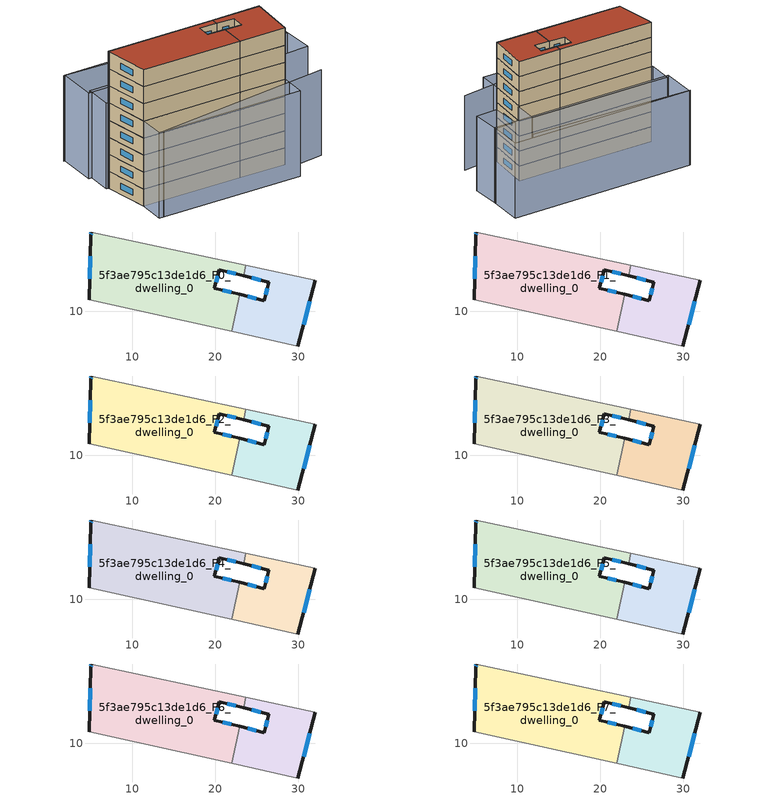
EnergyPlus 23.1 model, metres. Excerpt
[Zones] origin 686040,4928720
5f3ae795c13de1d6_F0_dwelling_0
 floor ground (EU_floor_Construction): 21.99,7.6 22.95,12.06 19.91,12.82 20.49,15.03 23.43,14.28 23.7,15.57 5.07,19.56 5.02,19.18 4.82,11.38 z0
 wall outside (EU_wall_Construction): 23.43,14.28 20.49,15.03 19.91,12.82 22.95,12.06 / 4.82,11.38 5.02,19.18 5.07,19.56 z0:3
 wall adiabatic (EU_wall_Construction): 21.99,7.6 4.82,11.38 / 5.07,19.56 23.7,15.57 z0:3
 wall to 5f3ae795c13de1d6_F0_dwelling_1 (EU_wall_Construction): 22.95,12.06 21.99,7.6 / 23.7,15.57 23.43,14.28 z0:3
 window (EU_Window_Construction): 22.47,14.53 21.45,14.79 / 20.3,14.32 20.1,13.54 / 20.9,12.57 21.96,12.31 / 4.89,13.92 4.96,16.65 / 5.04,19.31 5.06,19.44 z0.98:2.02
5f3ae795c13de1d6_F0_dwelling_1
 floor ground (EU_floor_Construction): 29.94,5.84 32.06,13.78 23.7,15.57 23.43,14.28 26.46,13.5 25.89,11.31 22.95,12.06 21.99,7.6 z0
 wall outside (EU_wall_Construction): 22.95,12.06 25.89,11.31 26.46,13.5 23.43,14.28 / 32.06,13.78 29.94,5.84 z0:3
 wall adiabatic (EU_wall_Construction): 23.7,15.57 32.06,13.78 / 29.94,5.84 21.99,7.6 z0:3
 window (EU_Window_Construction): 23.91,11.82 24.93,11.56 / 26.08,12.03 26.28,12.79 / 25.47,13.76 24.41,14.03 / 31.37,11.2 30.63,8.43 z0.98:2.02
5f3ae795c13de1d6_F1_dwelling_0
 floor to 5f3ae795c13de1d6_F0_dwelling_0 (EU_floor_Construction): 21.99,7.6 22.95,12.06 19.91,12.82 20.49,15.03 23.43,14.28 23.7,15.57 5.07,19.56 5.02,19.18 4.82,11.38 z3
 wall outside (EU_wall_Construction): 23.43,14.28 20.49,15.03 19.91,12.82 22.95,12.06 / 4.82,11.38 5.02,19.18 5.07,19.56 z3:6
 wall adiabatic (EU_wall_Construction): 21.99,7.6 4.82,11.38 / 5.07,19.56 23.7,15.57 z3:6
 wall to 5f3ae795c13de1d6_F1_dwelling_1 (EU_wall_Construction): 22.95,12.06 21.99,7.6 / 23.7,15.57 23.43,14.28 z3:6
 window (EU_Window_Construction): 22.47,14.53 21.45,14.79 / 20.3,14.32 20.1,13.54 / 20.9,12.57 21.96,12.31 / 4.89,13.92 4.96,16.65 / 5.04,19.31 5.06,19.44 z3.98:5.02
5f3ae795c13de1d6_F1_dwelling_1
 floor to 5f3ae795c13de1d6_F0_dwelling_1 (EU_floor_Construction): 29.94,5.84 32.06,13.78 23.7,15.57 23.43,14.28 26.46,13.5 25.89,11.31 22.95,12.06 21.99,7.6 z3
 wall outside (EU_wall_Construction): 22.95,12.06 25.89,11.31 26.46,13.5 23.43,14.28 / 32.06,13.78 29.94,5.84 z3:6
 wall adiabatic (EU_wall_Construction): 23.7,15.57 32.06,13.78 / 29.94,5.84 21.99,7.6 z3:6
 window (EU_Window_Construction): 23.91,11.82 24.93,11.56 / 26.08,12.03 26.28,12.79 / 25.47,13.76 24.41,14.03 / 31.37,11.2 30.63,8.43 z3.98:5.02
5f3ae795c13de1d6_F2_dwelling_0
 floor to 5f3ae795c13de1d6_F1_dwelling_0 (EU_floor_Construction): 21.99,7.6 22.95,12.06 19.91,12.82 20.49,15.03 23.43,14.28 23.7,15.57 5.07,19.56 5.02,19.18 4.82,11.38 z6
 wall outside (EU_wall_Construction): 23.43,14.28 20.49,15.03 19.91,12.82 22.95,12.06 / 4.82,11.38 5.02,19.18 5.07,19.56 z6:9
 wall adiabatic (EU_wall_Construction): 21.99,7.6 4.82,11.38 / 5.07,19.56 23.7,15.57 z6:9
 wall to 5f3ae795c13de1d6_F2_dwelling_1 (EU_wall_Construction): 22.95,12.06 21.99,7.6 / 23.7,15.57 23.43,14.28 z6:9
 window (EU_Window_Construction): 22.47,14.53 21.45,14.79 / 20.3,14.32 20.1,13.54 / 20.9,12.57 21.96,12.31 / 4.89,13.92 4.96,16.65 / 5.04,19.31 5.06,19.44 z6.98:8.02
5f3ae795c13de1d6_F2_dwelling_1
 floor to 5f3ae795c13de1d6_F1_dwelling_1 (EU_floor_Construction): 29.94,5.84 32.06,13.78 23.7,15.57 23.43,14.28 26.46,13.5 25.89,11.31 22.95,12.06 21.99,7.6 z6
 wall outside (EU_wall_Construction): 22.95,12.06 25.89,11.31 26.46,13.5 23.43,14.28 / 32.06,13.78 29.94,5.84 z6:9
 wall adiabatic (EU_wall_Construction): 23.7,15.57 32.06,13.78 / 29.94,5.84 21.99,7.6 z6:9
 window (EU_Window_Construction): 23.91,11.82 24.93,11.56 / 26.08,12.03 26.28,12.79 / 25.47,13.76 24.41,14.03 / 31.37,11.2 30.63,8.43 z6.98:8.02
5f3ae795c13de1d6_F3_dwelling_0
 floor to 5f3ae795c13de1d6_F2_dwelling_0 (EU_floor_Construction): 21.99,7.6 22.95,12.06 19.91,12.82 20.49,15.03 23.43,14.28 23.7,15.57 5.07,19.56 5.02,19.18 4.82,11.38 z9
 wall outside (EU_wall_Construction): 23.43,14.28 20.49,15.03 19.91,12.82 22.95,12.06 / 4.82,11.38 5.02,19.18 5.07,19.56 z9:12
 wall adiabatic (EU_wall_Construction): 21.99,7.6 4.82,11.38 / 5.07,19.56 23.7,15.57 z9:12
 wall to 5f3ae795c13de1d6_F3_dwelling_1 (EU_wall_Construction): 22.95,12.06 21.99,7.6 / 23.7,15.57 23.43,14.28 z9:12
 window (EU_Window_Construction): 22.47,14.53 21.45,14.79 / 20.3,14.32 20.1,13.54 / 20.9,12.57 21.96,12.31 / 4.89,13.92 4.96,16.65 / 5.04,19.31 5.06,19.44 z9.98:11.02
5f3ae795c13de1d6_F3_dwelling_1
 floor to 5f3ae795c13de1d6_F2_dwelling_1 (EU_floor_Construction): 29.94,5.84 32.06,13.78 23.7,15.57 23.43,14.28 26.46,13.5 25.89,11.31 22.95,12.06 21.99,7.6 z9
 wall outside (EU_wall_Construction): 22.95,12.06 25.89,11.31 26.46,13.5 23.43,14.28 / 32.06,13.78 29.94,5.84 z9:12
 wall adiabatic (EU_wall_Construction): 23.7,15.57 32.06,13.78 / 29.94,5.84 21.99,7.6 z9:12
 window (EU_Window_Construction): 23.91,11.82 24.93,11.56 / 26.08,12.03 26.28,12.79 / 25.47,13.76 24.41,14.03 / 31.37,11.2 30.63,8.43 z9.98:11.02
5f3ae795c13de1d6_F4_dwelling_0
 floor to 5f3ae795c13de1d6_F3_dwelling_0 (EU_floor_Construction): 21.99,7.6 22.95,12.06 19.91,12.82 20.49,15.03 23.43,14.28 23.7,15.57 5.07,19.56 5.02,19.18 4.82,11.38 z12
 wall outside (EU_wall_Construction): 23.43,14.28 20.49,15.03 19.91,12.82 22.95,12.06 / 4.82,11.38 5.02,19.18 5.07,19.56 z12:15
 wall adiabatic (EU_wall_Construction): 21.99,7.6 4.82,11.38 / 5.07,19.56 23.7,15.57 z12:15
 wall to 5f3ae795c13de1d6_F4_dwelling_1 (EU_wall_Construction): 22.95,12.06 21.99,7.6 / 23.7,15.57 23.43,14.28 z12:15
 window (EU_Window_Construction): 22.47,14.53 21.45,14.79 / 20.3,14.32 20.1,13.54 / 20.9,12.57 21.96,12.31 / 4.89,13.92 4.96,16.65 / 5.04,19.31 5.06,19.44 z12.98:14.02
5f3ae795c13de1d6_F4_dwelling_1
 floor to 5f3ae795c13de1d6_F3_dwelling_1 (EU_floor_Construction): 29.94,5.84 32.06,13.78 23.7,15.57 23.43,14.28 26.46,13.5 25.89,11.31 22.95,12.06 21.99,7.6 z12
 wall outside (EU_wall_Construction): 22.95,12.06 25.89,11.31 26.46,13.5 23.43,14.28 / 32.06,13.78 29.94,5.84 z12:15
 wall adiabatic (EU_wall_Construction): 23.7,15.57 32.06,13.78 / 29.94,5.84 21.99,7.6 z12:15
 window (EU_Window_Construction): 23.91,11.82 24.93,11.56 / 26.08,12.03 26.28,12.79 / 25.47,13.76 24.41,14.03 / 31.37,11.2 30.63,8.43 z12.98:14.02
5f3ae795c13de1d6_F5_dwelling_0
 floor to 5f3ae795c13de1d6_F4_dwelling_0 (EU_floor_Construction): 21.99,7.6 22.95,12.06 19.91,12.82 20.49,15.03 23.43,14.28 23.7,15.57 5.07,19.56 5.02,19.18 4.82,11.38 z15
 wall outside (EU_wall_Construction): 23.43,14.28 20.49,15.03 19.91,12.82 22.95,12.06 / 4.82,11.38 5.02,19.18 5.07,19.56 z15:18
 wall adiabatic (EU_wall_Construction): 21.99,7.6 4.82,11.38 / 5.07,19.56 23.7,15.57 z15:18
 wall to 5f3ae795c13de1d6_F5_dwelling_1 (EU_wall_Construction): 22.95,12.06 21.99,7.6 / 23.7,15.57 23.43,14.28 z15:18
 window (EU_Window_Construction): 22.47,14.53 21.45,14.79 / 20.3,14.32 20.1,13.54 / 20.9,12.57 21.96,12.31 / 4.89,13.92 4.96,16.65 / 5.04,19.31 5.06,19.44 z15.98:17.02
5f3ae795c13de1d6_F5_dwelling_1
 floor to 5f3ae795c13de1d6_F4_dwelling_1 (EU_floor_Construction): 29.94,5.84 32.06,13.78 23.7,15.57 23.43,14.28 26.46,13.5 25.89,11.31 22.95,12.06 21.99,7.6 z15
 wall outside (EU_wall_Construction): 22.95,12.06 25.89,11.31 26.46,13.5 23.43,14.28 / 32.06,13.78 29.94,5.84 z15:18
 wall adiabatic (EU_wall_Construction): 23.7,15.57 32.06,13.78 / 29.94,5.84 21.99,7.6 z15:18
 window (EU_Window_Construction): 23.91,11.82 24.93,11.56 / 26.08,12.03 26.28,12.79 / 25.47,13.76 24.41,14.03 / 31.37,11.2 30.63,8.43 z15.98:17.02
5f3ae795c13de1d6_F6_dwelling_0
 floor to 5f3ae795c13de1d6_F5_dwelling_0 (EU_floor_Construction): 21.99,7.6 22.95,12.06 19.91,12.82 20.49,15.03 23.43,14.28 23.7,15.57 5.07,19.56 5.02,19.18 4.82,11.38 z18
 wall outside (EU_wall_Construction): 23.43,14.28 20.49,15.03 19.91,12.82 22.95,12.06 / 4.82,11.38 5.02,19.18 5.07,19.56 z18:21
 wall adiabatic (EU_wall_Construction): 21.99,7.6 4.82,11.38 / 5.07,19.56 23.7,15.57 z18:21
 wall to 5f3ae795c13de1d6_F6_dwelling_1 (EU_wall_Construction): 22.95,12.06 21.99,7.6 / 23.7,15.57 23.43,14.28 z18:21
 window (EU_Window_Construction): 22.47,14.53 21.45,14.79 / 20.3,14.32 20.1,13.54 / 20.9,12.57 21.96,12.31 / 4.89,13.92 4.96,16.65 / 5.04,19.31 5.06,19.44 z18.98:20.02
5f3ae795c13de1d6_F6_dwelling_1
 floor to 5f3ae795c13de1d6_F5_dwelling_1 (EU_floor_Construction): 29.94,5.84 32.06,13.78 23.7,15.57 23.43,14.28 26.46,13.5 25.89,11.31 22.95,12.06 21.99,7.6 z18
 wall outside (EU_wall_Construction): 22.95,12.06 25.89,11.31 26.46,13.5 23.43,14.28 / 32.06,13.78 29.94,5.84 z18:21
 wall adiabatic (EU_wall_Construction): 23.7,15.57 32.06,13.78 / 29.94,5.84 21.99,7.6 z18:21
 window (EU_Window_Construction): 23.91,11.82 24.93,11.56 / 26.08,12.03 26.28,12.79 / 25.47,13.76 24.41,14.03 / 31.37,11.2 30.63,8.43 z18.98:20.02
5f3ae795c13de1d6_F7_dwelling_0
 floor to 5f3ae795c13de1d6_F6_dwelling_0 (EU_floor_Construction): 21.99,7.6 22.95,12.06 19.91,12.82 20.49,15.03 23.43,14.28 23.7,15.57 5.07,19.56 5.02,19.18 4.82,11.38 z21
 wall outside (EU_wall_Construction): 23.43,14.28 20.49,15.03 19.91,12.82 22.95,12.06 / 4.82,11.38 5.02,19.18 5.07,19.56 z21:24
 wall adiabatic (EU_wall_Construction): 21.99,7.6 4.82,11.38 / 5.07,19.56 23.7,15.57 z21:24
 wall to 5f3ae795c13de1d6_F7_dwelling_1 (EU_wall_Construction): 22.95,12.06 21.99,7.6 / 23.7,15.57 23.43,14.28 z21:24
 window (EU_Window_Construction): 22.47,14.53 21.45,14.79 / 20.3,14.32 20.1,13.54 / 20.9,12.57 21.96,12.31 / 4.89,13.92 4.96,16.65 / 5.04,19.31 5.06,19.44 z21.98:23.02
 roof outside (EU_roof_Construction): 23.7,15.57 23.43,14.28 20.49,15.03 19.91,12.82 22.95,12.06 21.99,7.6 4.82,11.38 5.02,19.18 5.07,19.56 z24
5f3ae795c13de1d6_F7_dwelling_1
 floor to 5f3ae795c13de1d6_F6_dwelling_1 (EU_floor_Construction): 29.94,5.84 32.06,13.78 23.7,15.57 23.43,14.28 26.46,13.5 25.89,11.31 22.95,12.06 21.99,7.6 z21
 wall outside (EU_wall_Construction): 22.95,12.06 25.89,11.31 26.46,13.5 23.43,14.28 / 32.06,13.78 29.94,5.84 z21:24
 wall adiabatic (EU_wall_Construction): 23.7,15.57 32.06,13.78 / 29.94,5.84 21.99,7.6 z21:24
 window (EU_Window_Construction): 23.91,11.82 24.93,11.56 / 26.08,12.03 26.28,12.79 / 25.47,13.76 24.41,14.03 / 31.37,11.2 30.63,8.43 z21.98:23.02
 roof outside (EU_roof_Construction): 32.06,13.78 29.94,5.84 21.99,7.6 22.95,12.06 25.89,11.31 26.46,13.5 23.43,14.28 23.7,15.57 z24
shading: 4.68,6.89 36.14,4.19 / 37.51,22.83 6.28,30.6 / 4.82,11.39 29.94,5.85 / 29.94,5.85 28.99,1.53 / 28.99,1.53 3.87,7.06 / 3.87,7.06 4.82,11.39 / 40.85,16.76 39.99,11.12 / 39.99,11.12 35.82,11.76 / 35.82,11.76 36.68,17.39 / 36.68,17.39 40.85,16.76 / 32.28,13.74 4.72,19.64 / 4.72,19.64 5.73,24.33 / 5.73,24.33 33.29,18.43 / 33.29,18.43 32.28,13.74 / 40.8,16.43 5.07,23.84 / 5.07,23.84 6.46,30.55 / 6.46,30.55 42.19,23.14 / 42.19,23.14 40.8,16.43 z0:15
[Building]
EU S2 Campaign: North Axis=0; Terrain=City; Solar Distribution=FullExterior
[Site:Location]
Bologna: Latitude=44.5; Longitude=11.25; Time Zone=1; Elevation=37
[SizingPeriod:WeatherFileDays]
AnnualSizingPeriod: Begin Month=1; Begin Day of Month=1; End Month=12; End Day of Month=31; Day of Week for Start Day=Monday; Use Weather File Daylight Saving Period=No; Use Weather File Rain and Snow Indicators=No
[MATERIAL]
EU_InternalMass_Material: Roughness=MediumRough; Thickness=0.1; Conductivity=1; Density=1800; Specific Heat=900; Thermal Absorptance=0.9; Solar Absorptance=0.7; Visible Absorptance=0.7
[MATERIAL:NOMASS] Roughness=MediumRough; Thermal Absorptance=0.9; Solar Absorptance=0.7; Visible Absorptance=0.7
Name | Thermal Resistance
EU_wall_NoMass | 0.905828
EU_roof_NoMass | 0.37593
EU_floor_NoMass | 0.67114
[WINDOWMATERIAL:SIMPLEGLAZINGSYSTEM]
EU_Window_SimpleGlazing: UFactor=4.52486; Solar Heat Gain Coefficient=0.85; Visible Transmittance=0.85
[CONSTRUCTION]
EU_wall_Construction: EU_wall_NoMass
EU_roof_Construction: EU_roof_NoMass
EU_floor_Construction: EU_floor_NoMass
EU_InternalMass_Construction: EU_InternalMass_Material
EU_Window_Construction: EU_Window_SimpleGlazing
[ZONE] Type=1; Multiplier=1; Ceiling Height=autocalculate; Floor Area=autocalculate; Part of Total Floor Area=Yes
Name | Volume
5f3ae795c13de1d6_F0_dwelling_0 | 424.654
5f3ae795c13de1d6_F1_dwelling_0; 5f3ae795c13de1d6_F2_dwelling_0; 5f3ae795c13de1d6_F3_dwelling_0; 5f3ae795c13de1d6_F4_dwelling_0; 5f3ae795c13de1d6_F5_dwelling_0; 5f3ae795c13de1d6_F6_dwelling_0; 5f3ae795c13de1d6_F7_dwelling_0 | 424.65
5f3ae795c13de1d6_F0_dwelling_1; 5f3ae795c13de1d6_F1_dwelling_1; 5f3ae795c13de1d6_F2_dwelling_1; 5f3ae795c13de1d6_F3_dwelling_1; 5f3ae795c13de1d6_F4_dwelling_1; 5f3ae795c13de1d6_F5_dwelling_1; 5f3ae795c13de1d6_F6_dwelling_1; 5f3ae795c13de1d6_F7_dwelling_1 | 183.84
[INTERNALMASS] Construction=EU_InternalMass_Construction
Name | Zone or ZoneList | Surface Area
5f3ae795c13de1d6_F0_dwelling_0_EU_InternalMass | 5f3ae795c13de1d6_F0_dwelling_0 | 141.551
5f3ae795c13de1d6_F0_dwelling_1_EU_InternalMass | 5f3ae795c13de1d6_F0_dwelling_1 | 61.28
5f3ae795c13de1d6_F1_dwelling_0_EU_InternalMass | 5f3ae795c13de1d6_F1_dwelling_0 | 141.551
5f3ae795c13de1d6_F1_dwelling_1_EU_InternalMass | 5f3ae795c13de1d6_F1_dwelling_1 | 61.28
5f3ae795c13de1d6_F2_dwelling_0_EU_InternalMass | 5f3ae795c13de1d6_F2_dwelling_0 | 141.551
5f3ae795c13de1d6_F2_dwelling_1_EU_InternalMass | 5f3ae795c13de1d6_F2_dwelling_1 | 61.28
5f3ae795c13de1d6_F3_dwelling_0_EU_InternalMass | 5f3ae795c13de1d6_F3_dwelling_0 | 141.551
5f3ae795c13de1d6_F3_dwelling_1_EU_InternalMass | 5f3ae795c13de1d6_F3_dwelling_1 | 61.28
5f3ae795c13de1d6_F4_dwelling_0_EU_InternalMass | 5f3ae795c13de1d6_F4_dwelling_0 | 141.551
5f3ae795c13de1d6_F4_dwelling_1_EU_InternalMass | 5f3ae795c13de1d6_F4_dwelling_1 | 61.28
5f3ae795c13de1d6_F5_dwelling_0_EU_InternalMass | 5f3ae795c13de1d6_F5_dwelling_0 | 141.551
5f3ae795c13de1d6_F5_dwelling_1_EU_InternalMass | 5f3ae795c13de1d6_F5_dwelling_1 | 61.28
5f3ae795c13de1d6_F6_dwelling_0_EU_InternalMass | 5f3ae795c13de1d6_F6_dwelling_0 | 141.551
5f3ae795c13de1d6_F6_dwelling_1_EU_InternalMass | 5f3ae795c13de1d6_F6_dwelling_1 | 61.28
5f3ae795c13de1d6_F7_dwelling_0_EU_InternalMass | 5f3ae795c13de1d6_F7_dwelling_0 | 141.551
5f3ae795c13de1d6_F7_dwelling_1_EU_InternalMass | 5f3ae795c13de1d6_F7_dwelling_1 | 61.28
[OTHEREQUIPMENT] Fuel Type=Electricity; Design Level Calculation Method=Watts/Area; Power per Zone Floor Area=1; Fraction Latent=0; Fraction Radiant=0; Fraction Lost=0; Carbon Dioxide Generation Rate=0; EndUse Subcategory=EU_Step8_InternalGains
Name | Zone or ZoneList or Space or SpaceList | Schedule
EU_Step8_InternalGain_5f3ae795c13de1d6_F0_dwelling_0_f000 | 5f3ae795c13de1d6_F0_dwelling_0 | EU_Step8_GainSchedule_5f3ae795c13de1d6_F0_dwelling_0_f000
EU_Step8_InternalGain_5f3ae795c13de1d6_F0_dwelling_1_f000 | 5f3ae795c13de1d6_F0_dwelling_1 | EU_Step8_GainSchedule_5f3ae795c13de1d6_F0_dwelling_1_f000
EU_Step8_InternalGain_5f3ae795c13de1d6_F1_dwelling_0_f000 | 5f3ae795c13de1d6_F1_dwelling_0 | EU_Step8_GainSchedule_5f3ae795c13de1d6_F1_dwelling_0_f000
EU_Step8_InternalGain_5f3ae795c13de1d6_F1_dwelling_1_f000 | 5f3ae795c13de1d6_F1_dwelling_1 | EU_Step8_GainSchedule_5f3ae795c13de1d6_F1_dwelling_1_f000
EU_Step8_InternalGain_5f3ae795c13de1d6_F2_dwelling_0_f000 | 5f3ae795c13de1d6_F2_dwelling_0 | EU_Step8_GainSchedule_5f3ae795c13de1d6_F2_dwelling_0_f000
EU_Step8_InternalGain_5f3ae795c13de1d6_F2_dwelling_1_f000 | 5f3ae795c13de1d6_F2_dwelling_1 | EU_Step8_GainSchedule_5f3ae795c13de1d6_F2_dwelling_1_f000
EU_Step8_InternalGain_5f3ae795c13de1d6_F3_dwelling_0_f000 | 5f3ae795c13de1d6_F3_dwelling_0 | EU_Step8_GainSchedule_5f3ae795c13de1d6_F3_dwelling_0_f000
EU_Step8_InternalGain_5f3ae795c13de1d6_F3_dwelling_1_f000 | 5f3ae795c13de1d6_F3_dwelling_1 | EU_Step8_GainSchedule_5f3ae795c13de1d6_F3_dwelling_1_f000
EU_Step8_InternalGain_5f3ae795c13de1d6_F4_dwelling_0_f000 | 5f3ae795c13de1d6_F4_dwelling_0 | EU_Step8_GainSchedule_5f3ae795c13de1d6_F4_dwelling_0_f000
EU_Step8_InternalGain_5f3ae795c13de1d6_F4_dwelling_1_f000 | 5f3ae795c13de1d6_F4_dwelling_1 | EU_Step8_GainSchedule_5f3ae795c13de1d6_F4_dwelling_1_f000
EU_Step8_InternalGain_5f3ae795c13de1d6_F5_dwelling_0_f000 | 5f3ae795c13de1d6_F5_dwelling_0 | EU_Step8_GainSchedule_5f3ae795c13de1d6_F5_dwelling_0_f000
EU_Step8_InternalGain_5f3ae795c13de1d6_F5_dwelling_1_f000 | 5f3ae795c13de1d6_F5_dwelling_1 | EU_Step8_GainSchedule_5f3ae795c13de1d6_F5_dwelling_1_f000
EU_Step8_InternalGain_5f3ae795c13de1d6_F6_dwelling_0_f000 | 5f3ae795c13de1d6_F6_dwelling_0 | EU_Step8_GainSchedule_5f3ae795c13de1d6_F6_dwelling_0_f000
EU_Step8_InternalGain_5f3ae795c13de1d6_F6_dwelling_1_f000 | 5f3ae795c13de1d6_F6_dwelling_1 | EU_Step8_GainSchedule_5f3ae795c13de1d6_F6_dwelling_1_f000
EU_Step8_InternalGain_5f3ae795c13de1d6_F7_dwelling_0_f000 | 5f3ae795c13de1d6_F7_dwelling_0 | EU_Step8_GainSchedule_5f3ae795c13de1d6_F7_dwelling_0_f000
EU_Step8_InternalGain_5f3ae795c13de1d6_F7_dwelling_1_f000 | 5f3ae795c13de1d6_F7_dwelling_1 | EU_Step8_GainSchedule_5f3ae795c13de1d6_F7_dwelling_1_f000
[ZONEVENTILATION:DESIGNFLOWRATE] Schedule=EU_AlwaysOn; Design Flow Rate Calculation Method=AirChanges/Hour; Air Changes per Hour=0.73129; Ventilation Type=Natural; Fan Pressure Rise=0; Fan Total Efficiency=1; Constant Term Coefficient=1; Temperature Term Coefficient=0; Velocity Term Coefficient=0; Velocity Squared Term Coefficient=0; Minimum Indoor Temperature=-100; Maximum Indoor Temperature=100; Delta Temperature=-100; Minimum Outdoor Temperature=-100; Maximum Outdoor Temperature=100; Maximum Wind Speed=40
Name | Zone or ZoneList or Space or SpaceList
EU_ConstantAir_5f3ae795c13de1d6_F0_dwelling_0 | 5f3ae795c13de1d6_F0_dwelling_0
EU_ConstantAir_5f3ae795c13de1d6_F0_dwelling_1 | 5f3ae795c13de1d6_F0_dwelling_1
EU_ConstantAir_5f3ae795c13de1d6_F1_dwelling_0 | 5f3ae795c13de1d6_F1_dwelling_0
EU_ConstantAir_5f3ae795c13de1d6_F1_dwelling_1 | 5f3ae795c13de1d6_F1_dwelling_1
EU_ConstantAir_5f3ae795c13de1d6_F2_dwelling_0 | 5f3ae795c13de1d6_F2_dwelling_0
EU_ConstantAir_5f3ae795c13de1d6_F2_dwelling_1 | 5f3ae795c13de1d6_F2_dwelling_1
EU_ConstantAir_5f3ae795c13de1d6_F3_dwelling_0 | 5f3ae795c13de1d6_F3_dwelling_0
EU_ConstantAir_5f3ae795c13de1d6_F3_dwelling_1 | 5f3ae795c13de1d6_F3_dwelling_1
EU_ConstantAir_5f3ae795c13de1d6_F4_dwelling_0 | 5f3ae795c13de1d6_F4_dwelling_0
EU_ConstantAir_5f3ae795c13de1d6_F4_dwelling_1 | 5f3ae795c13de1d6_F4_dwelling_1
EU_ConstantAir_5f3ae795c13de1d6_F5_dwelling_0 | 5f3ae795c13de1d6_F5_dwelling_0
EU_ConstantAir_5f3ae795c13de1d6_F5_dwelling_1 | 5f3ae795c13de1d6_F5_dwelling_1
EU_ConstantAir_5f3ae795c13de1d6_F6_dwelling_0 | 5f3ae795c13de1d6_F6_dwelling_0
EU_ConstantAir_5f3ae795c13de1d6_F6_dwelling_1 | 5f3ae795c13de1d6_F6_dwelling_1
EU_ConstantAir_5f3ae795c13de1d6_F7_dwelling_0 | 5f3ae795c13de1d6_F7_dwelling_0
EU_ConstantAir_5f3ae795c13de1d6_F7_dwelling_1 | 5f3ae795c13de1d6_F7_dwelling_1
[HVACTEMPLATE:THERMOSTAT] Constant Heating Setpoint=20; Constant Cooling Setpoint=50
EU_HeatOnly_5f3ae795c13de1d6_F0_dwelling_0; EU_HeatOnly_5f3ae795c13de1d6_F0_dwelling_1; EU_HeatOnly_5f3ae795c13de1d6_F1_dwelling_0; EU_HeatOnly_5f3ae795c13de1d6_F1_dwelling_1; EU_HeatOnly_5f3ae795c13de1d6_F2_dwelling_0; EU_HeatOnly_5f3ae795c13de1d6_F2_dwelling_1; EU_HeatOnly_5f3ae795c13de1d6_F3_dwelling_0; EU_HeatOnly_5f3ae795c13de1d6_F3_dwelling_1; EU_HeatOnly_5f3ae795c13de1d6_F4_dwelling_0; EU_HeatOnly_5f3ae795c13de1d6_F4_dwelling_1; EU_HeatOnly_5f3ae795c13de1d6_F5_dwelling_0; EU_HeatOnly_5f3ae795c13de1d6_F5_dwelling_1; EU_HeatOnly_5f3ae795c13de1d6_F6_dwelling_0; EU_HeatOnly_5f3ae795c13de1d6_F6_dwelling_1; EU_HeatOnly_5f3ae795c13de1d6_F7_dwelling_0; EU_HeatOnly_5f3ae795c13de1d6_F7_dwelling_1
[HVACTEMPLATE:ZONE:IDEALLOADSAIRSYSTEM] System Availability Schedule=EU_AlwaysOn; Maximum Heating Supply Air Temperature=50; Minimum Cooling Supply Air Temperature=13; Maximum Heating Supply Air Humidity Ratio=0.0156; Minimum Cooling Supply Air Humidity Ratio=0.0077; Heating Limit=NoLimit; Cooling Limit=NoLimit; Heating Availability Schedule=EU_AlwaysOn; Cooling Availability Schedule=EU_CoolingOff; Dehumidification Control Type=ConstantSensibleHeatRatio; Cooling Sensible Heat Ratio=0.7; Dehumidification Setpoint=60; Humidification Control Type=None; Humidification Setpoint=30; Outdoor Air Method=None; Outdoor Air Flow Rate per Person=0.00944; Outdoor Air Flow Rate per Zone Floor Area=0; Outdoor Air Flow Rate per Zone=0; Demand Controlled Ventilation Type=None; Outdoor Air Economizer Type=NoEconomizer; Heat Recovery Type=None; Sensible Heat Recovery Effectiveness=0.7; Latent Heat Recovery Effectiveness=0.65
Name | Template Thermostat
5f3ae795c13de1d6_F0_dwelling_0 | EU_HeatOnly_5f3ae795c13de1d6_F0_dwelling_0
5f3ae795c13de1d6_F0_dwelling_1 | EU_HeatOnly_5f3ae795c13de1d6_F0_dwelling_1
5f3ae795c13de1d6_F1_dwelling_0 | EU_HeatOnly_5f3ae795c13de1d6_F1_dwelling_0
5f3ae795c13de1d6_F1_dwelling_1 | EU_HeatOnly_5f3ae795c13de1d6_F1_dwelling_1
5f3ae795c13de1d6_F2_dwelling_0 | EU_HeatOnly_5f3ae795c13de1d6_F2_dwelling_0
5f3ae795c13de1d6_F2_dwelling_1 | EU_HeatOnly_5f3ae795c13de1d6_F2_dwelling_1
5f3ae795c13de1d6_F3_dwelling_0 | EU_HeatOnly_5f3ae795c13de1d6_F3_dwelling_0
5f3ae795c13de1d6_F3_dwelling_1 | EU_HeatOnly_5f3ae795c13de1d6_F3_dwelling_1
5f3ae795c13de1d6_F4_dwelling_0 | EU_HeatOnly_5f3ae795c13de1d6_F4_dwelling_0
5f3ae795c13de1d6_F4_dwelling_1 | EU_HeatOnly_5f3ae795c13de1d6_F4_dwelling_1
5f3ae795c13de1d6_F5_dwelling_0 | EU_HeatOnly_5f3ae795c13de1d6_F5_dwelling_0
5f3ae795c13de1d6_F5_dwelling_1 | EU_HeatOnly_5f3ae795c13de1d6_F5_dwelling_1
5f3ae795c13de1d6_F6_dwelling_0 | EU_HeatOnly_5f3ae795c13de1d6_F6_dwelling_0
5f3ae795c13de1d6_F6_dwelling_1 | EU_HeatOnly_5f3ae795c13de1d6_F6_dwelling_1
5f3ae795c13de1d6_F7_dwelling_0 | EU_HeatOnly_5f3ae795c13de1d6_F7_dwelling_0
5f3ae795c13de1d6_F7_dwelling_1 | EU_HeatOnly_5f3ae795c13de1d6_F7_dwelling_1
[SIZING:ZONE] Zone Cooling Design Supply Air Temperature Input Method=SupplyAirTemperature; Zone Cooling Design Supply Air Temperature=13; Zone Heating Design Supply Air Temperature Input Method=SupplyAirTemperature; Zone Heating Design Supply Air Temperature=50; Zone Cooling Design Supply Air Humidity Ratio=0.008; Zone Heating Design Supply Air Humidity Ratio=0.008; Cooling Design Air Flow Method=DesignDay; Cooling Design Air Flow Rate=0; Cooling Minimum Air Flow per Zone Floor Area=0.000762; Cooling Minimum Air Flow=0; Cooling Minimum Air Flow Fraction=0.2; Heating Design Air Flow Method=DesignDay; Heating Design Air Flow Rate=0; Heating Maximum Air Flow per Zone Floor Area=0.002032; Heating Maximum Air Flow=0.141576; Heating Maximum Air Flow Fraction=0.3; Account for Dedicated Outdoor Air System=No; Dedicated Outdoor Air System Control Strategy=NeutralSupplyAir; Dedicated Outdoor Air Low Setpoint Temperature for Design=autosize; Dedicated Outdoor Air High Setpoint Temperature for Design=autosize; Zone Load Sizing Method=Sensible Load Only No Latent Load; Zone Latent Cooling Design Supply Air Humidity Ratio Input Method=HumidityRatioDifference; Zone Cooling Design Supply Air Humidity Ratio Difference=0.005; Zone Latent Heating Design Supply Air Humidity Ratio Input Method=HumidityRatioDifference; Zone Humidification Design Supply Air Humidity Ratio Difference=0.005
5f3ae795c13de1d6_F0_dwelling_0; 5f3ae795c13de1d6_F0_dwelling_1; 5f3ae795c13de1d6_F1_dwelling_0; 5f3ae795c13de1d6_F1_dwelling_1; 5f3ae795c13de1d6_F2_dwelling_0; 5f3ae795c13de1d6_F2_dwelling_1; 5f3ae795c13de1d6_F3_dwelling_0; 5f3ae795c13de1d6_F3_dwelling_1; 5f3ae795c13de1d6_F4_dwelling_0; 5f3ae795c13de1d6_F4_dwelling_1; 5f3ae795c13de1d6_F5_dwelling_0; 5f3ae795c13de1d6_F5_dwelling_1; 5f3ae795c13de1d6_F6_dwelling_0; 5f3ae795c13de1d6_F6_dwelling_1; 5f3ae795c13de1d6_F7_dwelling_0; 5f3ae795c13de1d6_F7_dwelling_1
[SCHEDULE:CONSTANT]
Name | Hourly Value
EU_AlwaysOn | 1
EU_CoolingOff | 0
[SCHEDULE:FILE] Column Number=1; Rows to Skip at Top=0; Number of Hours of Data=8760; Column Separator=Comma; Interpolate to Timestep=No; Minutes per Item=60; Adjust Schedule for Daylight Savings=Yes
Name | File
EU_Step8_GainSchedule_5f3ae795c13de1d6_F0_dwelling_0_f000 | ../../schedules/5f3ae795c13de1d6/5f3ae795c13de1d6_F0_dwelling_0_f000_gain.csv
EU_Step8_GainSchedule_5f3ae795c13de1d6_F0_dwelling_1_f000 | ../../schedules/5f3ae795c13de1d6/5f3ae795c13de1d6_F0_dwelling_1_f000_gain.csv
EU_Step8_GainSchedule_5f3ae795c13de1d6_F1_dwelling_0_f000 | ../../schedules/5f3ae795c13de1d6/5f3ae795c13de1d6_F1_dwelling_0_f000_gain.csv
EU_Step8_GainSchedule_5f3ae795c13de1d6_F1_dwelling_1_f000 | ../../schedules/5f3ae795c13de1d6/5f3ae795c13de1d6_F1_dwelling_1_f000_gain.csv
EU_Step8_GainSchedule_5f3ae795c13de1d6_F2_dwelling_0_f000 | ../../schedules/5f3ae795c13de1d6/5f3ae795c13de1d6_F2_dwelling_0_f000_gain.csv
EU_Step8_GainSchedule_5f3ae795c13de1d6_F2_dwelling_1_f000 | ../../schedules/5f3ae795c13de1d6/5f3ae795c13de1d6_F2_dwelling_1_f000_gain.csv
EU_Step8_GainSchedule_5f3ae795c13de1d6_F3_dwelling_0_f000 | ../../schedules/5f3ae795c13de1d6/5f3ae795c13de1d6_F3_dwelling_0_f000_gain.csv
EU_Step8_GainSchedule_5f3ae795c13de1d6_F3_dwelling_1_f000 | ../../schedules/5f3ae795c13de1d6/5f3ae795c13de1d6_F3_dwelling_1_f000_gain.csv
EU_Step8_GainSchedule_5f3ae795c13de1d6_F4_dwelling_0_f000 | ../../schedules/5f3ae795c13de1d6/5f3ae795c13de1d6_F4_dwelling_0_f000_gain.csv
EU_Step8_GainSchedule_5f3ae795c13de1d6_F4_dwelling_1_f000 | ../../schedules/5f3ae795c13de1d6/5f3ae795c13de1d6_F4_dwelling_1_f000_gain.csv
EU_Step8_GainSchedule_5f3ae795c13de1d6_F5_dwelling_0_f000 | ../../schedules/5f3ae795c13de1d6/5f3ae795c13de1d6_F5_dwelling_0_f000_gain.csv
EU_Step8_GainSchedule_5f3ae795c13de1d6_F5_dwelling_1_f000 | ../../schedules/5f3ae795c13de1d6/5f3ae795c13de1d6_F5_dwelling_1_f000_gain.csv
EU_Step8_GainSchedule_5f3ae795c13de1d6_F6_dwelling_0_f000 | ../../schedules/5f3ae795c13de1d6/5f3ae795c13de1d6_F6_dwelling_0_f000_gain.csv
EU_Step8_GainSchedule_5f3ae795c13de1d6_F6_dwelling_1_f000 | ../../schedules/5f3ae795c13de1d6/5f3ae795c13de1d6_F6_dwelling_1_f000_gain.csv
EU_Step8_GainSchedule_5f3ae795c13de1d6_F7_dwelling_0_f000 | ../../schedules/5f3ae795c13de1d6/5f3ae795c13de1d6_F7_dwelling_0_f000_gain.csv
EU_Step8_GainSchedule_5f3ae795c13de1d6_F7_dwelling_1_f000 | ../../schedules/5f3ae795c13de1d6/5f3ae795c13de1d6_F7_dwelling_1_f000_gain.csv
